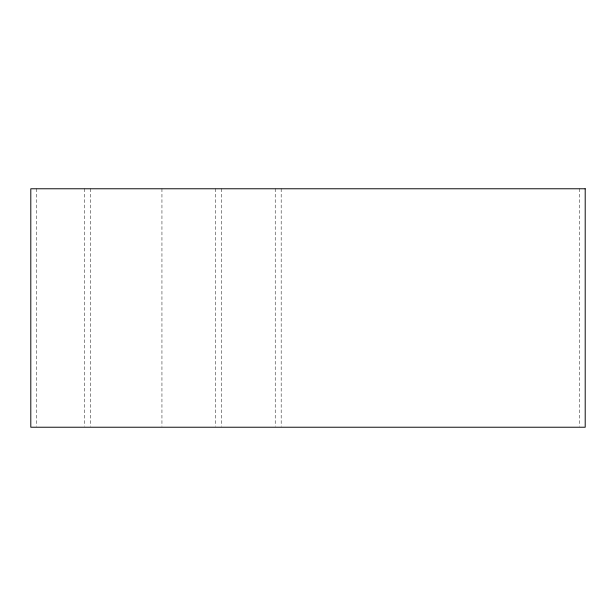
<?xml version="1.0" encoding="UTF-8"?>
<svg xmlns="http://www.w3.org/2000/svg" width="616" height="616" viewBox="0 0 616 616"><rect width="100%" height="100%" fill="white"/><g stroke="black" fill="none" stroke-linecap="round" stroke-linejoin="round"><path stroke-width="0.46" stroke-dasharray="3.08 2.31" d="M579.24 188.773L579.24 426.264M281.173 188.773L281.173 426.264M275.213 188.773L275.213 426.264M221.56 188.773L221.56 426.264M215.6 188.773L215.6 426.264M161.946 188.773L161.946 426.264M90.413 188.773L90.413 426.264M84.454 188.773L84.454 426.264M36.76 188.773L36.76 426.264"/><path stroke-width="0.92" d="M585.2 188.773L30.8 188.773L30.8 427.227L585.2 427.227L585.2 188.773"/></g></svg>
